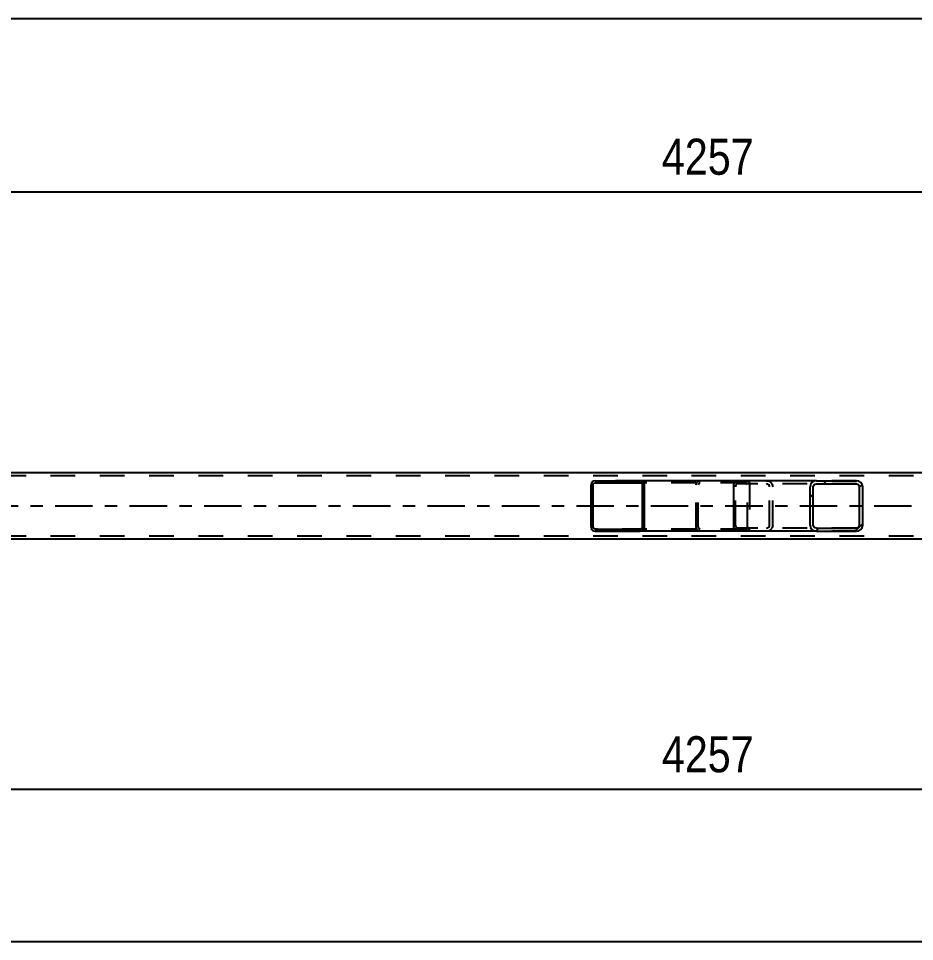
# Model space of a CAD drawing. Header units: millimetres. Extents: x -86 to 755, y -421 to 173.
# Drawn here: x 215.6 to 286.8, y -260.4 to -187.1 of the extents above; entities that cross this region are included whole.
import ezdxf

# ---------------------------------------------------------------- set-up
doc = ezdxf.new("R2010")
doc.units = ezdxf.units.MM
doc.linetypes.add('DXK_LINE_DOT2', pattern=[3.9198, 1.9599, -1.9599])
doc.linetypes.add('DXK_LINE_DOT3', pattern=[5.9187, 2.979, -0.9799, 0.9799, -0.9799])
doc.styles.add('Arial Narrow', font='ARIALN.TTF', dxfattribs={"height": 0.2})

# ---------------------------------------------------------------- blocks, each defined once
blk = doc.blocks.new('Part-814409347-5364 - 5195')
at = {"linetype": 'Continuous'}
h = blk.add_hatch(dxfattribs=at)
h.set_pattern_fill('', scale=0.7, style=0, pattern_type=0)
h.set_pattern_definition([(45, (265.3207, -224.0103), (-1.57154, 1.57154), [])])
h.paths.add_polyline_path([(265.347, -224.133), (265.321, -224.01), (265.247, -223.906), (265.136, -223.837), (265.006, -223.813), (261.43, -223.813), (261.3, -223.837), (261.19, -223.906), (261.116, -224.01), (261.09, -224.133), (261.09, -227.493), (261.116, -227.615), (261.19, -227.719), (261.3, -227.788), (261.43, -227.813), (265.006, -227.813), (265.136, -227.788), (265.247, -227.719), (265.321, -227.615), (265.347, -227.493)])
h.paths.add_polyline_path([(265.163, -227.554), (265.126, -227.606), (265.071, -227.641), (265.006, -227.653), (261.43, -227.653), (261.365, -227.641), (261.31, -227.606), (261.273, -227.554), (261.26, -227.493), (261.26, -224.133), (261.273, -224.072), (261.31, -224.02), (261.365, -223.985), (261.43, -223.973), (265.006, -223.973), (265.071, -223.985), (265.126, -224.02), (265.163, -224.072), (265.176, -224.133), (265.176, -227.493)])
at = {"color": 2, "linetype": 'Continuous'}
for p, q in [((261.116, -224.01), (261.09, -224.133)), ((261.09, -227.493), (261.09, -224.133)), ((261.26, -224.133), (261.273, -224.072)), ((261.26, -227.493), (261.26, -224.133)), ((261.273, -224.072), (261.31, -224.02)), ((261.43, -223.813), (261.3, -223.837)), ((261.31, -224.02), (261.365, -223.985)), ((261.365, -223.985), (261.43, -223.973)), ((261.43, -223.813), (265.006, -223.813)), ((261.43, -223.973), (265.006, -223.973)), ((272.704, -223.813), (265.006, -223.813)), ((265.136, -223.837), (265.006, -223.813)), ((265.006, -223.973), (265.071, -223.985)), ((265.071, -223.985), (265.126, -224.02)), ((265.126, -224.02), (265.163, -224.072)), ((265.163, -224.072), (265.176, -224.133)), ((265.176, -227.493), (265.176, -224.133)), ((265.347, -224.133), (265.321, -224.01)), ((265.347, -227.493), (265.347, -224.133)), ((261.09, -227.493), (261.116, -227.615)), ((261.273, -227.554), (261.26, -227.493)), ((261.31, -227.606), (261.273, -227.554)), ((261.3, -227.788), (261.43, -227.813)), ((261.365, -227.641), (261.31, -227.606)), ((261.43, -227.653), (261.365, -227.641)), ((261.43, -227.653), (265.006, -227.653)), ((261.43, -227.813), (265.006, -227.813)), ((265.071, -227.641), (265.006, -227.653)), ((265.006, -227.813), (265.136, -227.788)), ((272.704, -227.813), (265.006, -227.813)), ((265.126, -227.606), (265.071, -227.641)), ((265.163, -227.554), (265.126, -227.606)), ((265.176, -227.493), (265.163, -227.554)), ((265.321, -227.615), (265.347, -227.493))]:
    blk.add_line(p, q, dxfattribs=at)
at = {"color": 7, "linetype": 'DXK_LINE_DOT2'}
for p, q in [((265.006, -223.813), (261.43, -223.813)), ((273.355, -223.973), (261.43, -223.973)), ((269.439, -224.133), (269.465, -224.01)), ((269.439, -227.493), (269.439, -224.133)), ((269.622, -224.072), (269.609, -224.133)), ((269.609, -227.493), (269.609, -224.133)), ((269.659, -224.02), (269.622, -224.072)), ((269.649, -223.837), (269.78, -223.813)), ((269.715, -223.985), (269.659, -224.02)), ((269.78, -223.973), (269.715, -223.985)), ((273.355, -223.813), (272.704, -223.813)), ((273.355, -223.813), (273.486, -223.837)), ((273.421, -223.985), (273.355, -223.973)), ((273.476, -224.02), (273.421, -223.985)), ((273.513, -224.072), (273.476, -224.02)), ((273.526, -224.133), (273.513, -224.072)), ((273.526, -227.493), (273.526, -224.133)), ((273.67, -224.01), (273.691, -224.109)), ((273.691, -224.109), (273.696, -224.133)), ((273.696, -224.133), (273.696, -227.493)), ((273.355, -227.653), (261.43, -227.653)), ((265.006, -227.813), (261.43, -227.813)), ((269.465, -227.615), (269.439, -227.493)), ((269.609, -227.493), (269.622, -227.554)), ((269.622, -227.554), (269.659, -227.606)), ((269.78, -227.813), (269.649, -227.788)), ((269.659, -227.606), (269.674, -227.615)), ((269.674, -227.615), (269.715, -227.641)), ((269.715, -227.641), (269.78, -227.653)), ((273.355, -227.813), (272.704, -227.813)), ((273.355, -227.653), (273.421, -227.641)), ((273.486, -227.788), (273.355, -227.813)), ((273.421, -227.641), (273.476, -227.606)), ((273.476, -227.606), (273.513, -227.554)), ((273.513, -227.554), (273.526, -227.493)), ((273.696, -227.493), (273.67, -227.615))]:
    blk.add_line(p, q, dxfattribs=at)
at = {"color": 2, "linetype": 'Continuous'}
for centre, start, end in [((261.417, -224.147), 110.75831, 155.68003), ((265.019, -224.147), 24.31996, 69.24169), ((261.417, -227.479), 204.31996, 249.24169), ((265.019, -227.479), 290.75831, 335.68003)]:
    blk.add_arc(centre, 0.331, start, end, dxfattribs=at)
at = {"color": 7, "linetype": 'DXK_LINE_DOT2'}
for centre, start, end in [((269.767, -224.147), 110.75831, 155.68004), ((273.368, -224.147), 24.31996, 69.24169), ((269.767, -227.479), 204.31996, 249.24169), ((273.368, -227.479), 290.75831, 335.68004)]:
    blk.add_arc(centre, 0.331, start, end, dxfattribs=at)
blk = doc.blocks.new('Part-814409347-5451 - 5195')
at = {"color": 7, "linetype": 'DXK_LINE_DOT2'}
for p, q in [((623.833, -223.413), (46.851, -223.413)), ((623.833, -228.213), (46.851, -228.213))]:
    blk.add_line(p, q, dxfattribs=at)
at = {"color": 2, "linetype": 'Continuous'}
for p, q in [((354.713, -223.173), (190.445, -223.173)), ((354.713, -228.453), (190.445, -228.453))]:
    blk.add_line(p, q, dxfattribs=at)
at = {"color": 7, "linetype": 'DXK_LINE_DOT3'}
blk.add_line((46.851, -225.813), (623.833, -225.813), dxfattribs=at)
blk = doc.blocks.new('Part-814409347-5452 - 5195')
at = {"linetype": 'Continuous'}
h = blk.add_hatch(dxfattribs=at)
h.set_pattern_fill('', scale=0.7, style=0, pattern_type=0)
h.set_pattern_definition([(45, (282.6527, -224.109), (-1.57154, 1.57154), [])])
h.paths.add_polyline_path([(282.691, -224.293), (282.653, -224.109), (282.544, -223.953), (282.381, -223.849), (282.188, -223.813), (279.004, -223.813), (278.812, -223.849), (278.648, -223.953), (278.539, -224.109), (278.501, -224.293), (278.501, -227.333), (278.539, -227.516), (278.648, -227.672), (278.812, -227.776), (279.004, -227.813), (282.188, -227.813), (282.381, -227.776), (282.544, -227.672), (282.653, -227.516), (282.691, -227.333)])
h.paths.add_polyline_path([(282.42, -227.425), (282.366, -227.502), (282.284, -227.554), (282.188, -227.573), (279.004, -227.573), (278.908, -227.554), (278.826, -227.502), (278.772, -227.425), (278.753, -227.333), (278.753, -224.293), (278.772, -224.201), (278.826, -224.123), (278.908, -224.071), (279.004, -224.053), (282.188, -224.053), (282.284, -224.071), (282.366, -224.123), (282.42, -224.201), (282.44, -224.293), (282.44, -227.333)])
at = {"color": 2, "linetype": 'Continuous'}
for p, q in [((272.433, -224.293), (272.453, -224.109)), ((272.433, -227.333), (272.433, -224.293)), ((272.453, -224.109), (272.512, -223.953)), ((272.512, -223.953), (272.6, -223.849)), ((272.6, -223.849), (272.704, -223.813)), ((279.004, -223.813), (272.704, -223.813)), ((278.539, -224.109), (278.501, -224.293)), ((278.501, -227.333), (278.501, -224.293)), ((278.753, -224.293), (278.772, -224.201)), ((278.753, -227.333), (278.753, -224.293)), ((278.772, -224.201), (278.826, -224.123)), ((279.004, -223.813), (278.812, -223.849)), ((278.826, -224.123), (278.908, -224.071)), ((278.908, -224.071), (279.004, -224.053)), ((279.004, -223.813), (282.188, -223.813)), ((279.004, -224.053), (282.188, -224.053)), ((282.381, -223.849), (282.188, -223.813)), ((282.188, -224.053), (282.284, -224.071)), ((282.284, -224.071), (282.366, -224.123)), ((282.366, -224.123), (282.42, -224.201)), ((282.42, -224.201), (282.44, -224.293)), ((282.44, -227.333), (282.44, -224.293)), ((282.691, -224.293), (282.653, -224.109)), ((282.691, -227.333), (282.691, -224.293)), ((272.453, -227.516), (272.433, -227.333)), ((278.501, -227.333), (278.539, -227.516)), ((278.772, -227.425), (278.753, -227.333)), ((282.44, -227.333), (282.42, -227.425)), ((282.653, -227.516), (282.691, -227.333)), ((272.512, -227.672), (272.453, -227.516)), ((272.6, -227.776), (272.512, -227.672)), ((272.704, -227.813), (272.6, -227.776)), ((279.004, -227.813), (272.704, -227.813)), ((278.826, -227.502), (278.772, -227.425)), ((278.812, -227.776), (279.004, -227.813)), ((278.908, -227.554), (278.826, -227.502)), ((279.004, -227.573), (278.908, -227.554)), ((279.004, -227.573), (282.188, -227.573)), ((279.004, -227.813), (282.188, -227.813)), ((282.284, -227.554), (282.188, -227.573)), ((282.188, -227.813), (282.381, -227.776)), ((282.366, -227.502), (282.284, -227.554)), ((282.42, -227.425), (282.366, -227.502))]:
    blk.add_line(p, q, dxfattribs=at)
at = {"color": 7, "linetype": 'DXK_LINE_DOT2'}
for p, q in [((272.578, -224.201), (272.568, -224.293)), ((272.568, -227.333), (272.568, -224.293)), ((272.608, -224.123), (272.578, -224.201)), ((272.652, -224.071), (272.608, -224.123)), ((272.704, -224.053), (272.652, -224.071)), ((282.188, -224.053), (272.704, -224.053)), ((273.696, -224.053), (273.696, -223.813)), ((275.038, -223.813), (275.23, -223.849)), ((275.134, -224.071), (275.038, -224.053)), ((275.216, -224.123), (275.134, -224.071)), ((275.27, -224.201), (275.216, -224.123)), ((275.289, -224.293), (275.27, -224.201)), ((275.289, -227.333), (275.289, -224.293)), ((275.503, -224.109), (275.541, -224.293)), ((275.541, -227.333), (275.541, -224.293)), ((282.188, -223.813), (279.004, -223.813)), ((272.568, -227.333), (272.578, -227.425)), ((275.27, -227.425), (275.289, -227.333)), ((275.541, -227.333), (275.503, -227.516)), ((272.578, -227.425), (272.608, -227.502)), ((272.608, -227.502), (272.652, -227.554)), ((272.652, -227.554), (272.704, -227.573)), ((282.188, -227.573), (272.704, -227.573)), ((273.696, -227.813), (273.696, -227.573)), ((275.038, -227.573), (275.134, -227.554)), ((275.23, -227.776), (275.038, -227.813)), ((275.134, -227.554), (275.216, -227.502)), ((275.216, -227.502), (275.27, -227.425)), ((282.188, -227.813), (279.004, -227.813))]:
    blk.add_line(p, q, dxfattribs=at)
for centre, start, end in [((275.053, -224.308), 23.8494, 68.8059), ((275.053, -227.318), 291.1941, 336.1506)]:
    blk.add_arc(centre, 0.492, start, end, dxfattribs=at)
at = {"color": 2, "linetype": 'Continuous'}
for centre, start, end in [((278.989, -224.308), 111.1941, 156.1506), ((282.203, -224.308), 23.8494, 68.80589), ((278.989, -227.318), 203.8494, 248.80589), ((282.203, -227.318), 291.1941, 336.1506)]:
    blk.add_arc(centre, 0.492, start, end, dxfattribs=at)
blk = doc.blocks.new('StraightDimension-814409347-5621 - 5195')
at = {"color": 7, "linetype": 'Continuous'}
for p, q in [((185.245, -237.853), (185.245, -256.937)), ((355.513, -237.853), (355.513, -256.937)), ((186.745, -247.724), (183.745, -248.924)), ((354.013, -248.924), (357.013, -247.724)), ((185.245, -248.324), (355.513, -248.324))]:
    blk.add_line(p, q, dxfattribs=at)
at = {"color": 0}
blk.add_wipeout([(274.635, -247.574), (274.635, -243.374), (266.123, -243.374), (266.123, -247.574)], dxfattribs=at)
at = {"color": 3, "style": 'Arial Narrow'}
blk.add_text('4257', height=2.8633, dxfattribs=at).set_placement((266.723, -246.974))
at = {"color": 0, "linetype": 'Continuous'}
blk.add_wipeout([(354.913, -249.024), (350.713, -249.024), (350.713, -257.537), (354.913, -257.537)], dxfattribs=at)
at = {"color": 3, "linetype": 'Continuous', "style": 'Arial Narrow'}
blk.add_text('8362', height=2.8633, rotation=90.00021, dxfattribs=at).set_placement((354.313, -256.937))
blk = doc.blocks.new('StraightDimension-814409347-5550 - 5195')
at = {"color": 7, "linetype": 'Continuous'}
blk.add_line((35.991, -260.423), (634.693, -260.423), dxfattribs=at)
blk = doc.blocks.new('StraightDimension-814409347-5571 - 5195')
at = {"color": 7, "linetype": 'Continuous'}
blk.add_line((36.631, -187.075), (634.053, -187.075), dxfattribs=at)
blk = doc.blocks.new('StraightDimension-814409347-5642 - 5195')
at = {"color": 7, "linetype": 'Continuous'}
for p, q in [((185.245, -213.773), (185.245, -192.229)), ((355.513, -213.773), (355.513, -192.229)), ((186.745, -200.241), (183.745, -201.441)), ((354.013, -201.441), (357.013, -200.241)), ((185.245, -200.841), (355.513, -200.841))]:
    blk.add_line(p, q, dxfattribs=at)
at = {"color": 0}
blk.add_wipeout([(274.635, -200.091), (274.635, -195.891), (266.123, -195.891), (266.123, -200.091)], dxfattribs=at)
at = {"color": 3, "style": 'Arial Narrow'}
blk.add_text('4257', height=2.8633, dxfattribs=at).set_placement((266.723, -199.491))
at = {"color": 0, "linetype": 'Continuous'}
blk.add_wipeout([(354.913, -191.629), (350.713, -191.629), (350.713, -200.141), (354.913, -200.141)], dxfattribs=at)
at = {"color": 3, "linetype": 'Continuous', "style": 'Arial Narrow'}
blk.add_text('8362', height=2.8633, rotation=90.00021, dxfattribs=at).set_placement((354.313, -199.541))

msp = doc.modelspace()

# ---------------------------------------------------------------- block references
for name in ['StraightDimension-814409347-5571 - 5195', 'Part-814409347-5451 - 5195', 'Part-814409347-5364 - 5195', 'Part-814409347-5452 - 5195', 'StraightDimension-814409347-5621 - 5195']:
    msp.add_blockref(name, (0, 0))

# ---------------------------------------------------------------- next in the draw order: block references
for name in ['StraightDimension-814409347-5642 - 5195', 'StraightDimension-814409347-5550 - 5195']:
    msp.add_blockref(name, (0, 0))

doc.saveas('drawing.dxf')
